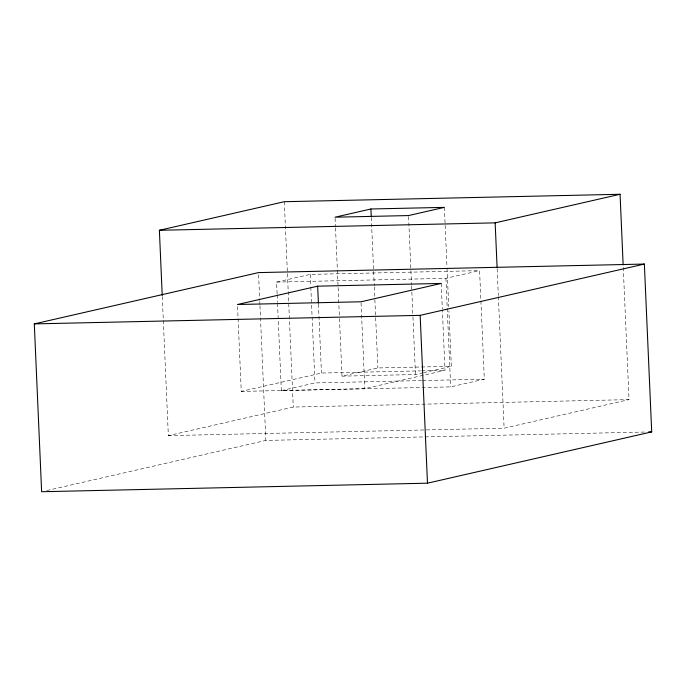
<?xml version="1.0" encoding="UTF-8"?>
<svg xmlns="http://www.w3.org/2000/svg" width="686" height="686" viewBox="0 0 686 686"><rect width="100%" height="100%" fill="white"/><g stroke="black" fill="none" stroke-linecap="round" stroke-linejoin="round"><path stroke-width="0.51" stroke-dasharray="3.43 2.57" d="M277.101 293.788L276.587 282.083L310.244 274.383L479.583 270.636L484.316 379.187L450.668 386.887L281.329 390.634L277.513 303.366M276.587 282.083L445.926 278.336L479.583 270.636M237.553 306.633L241.258 391.406L321.451 373.055L420.509 370.869M339.484 318.544L341.997 376.16L377.857 367.953L451.328 366.333L448.901 310.852M281.329 390.634L314.985 382.934L421.487 380.576M341.997 376.16L415.467 374.53L422.636 372.892M423.665 372.661L451.328 366.333M241.258 391.406L364.806 388.67L445.008 370.32L442.367 309.926M162.273 296.592L168.344 435.627L293.256 407.055L629.028 399.621L623.188 265.936M46.845 490.533L265.842 440.429L424.034 436.931M168.344 435.627L504.116 428.201L629.028 399.621M421.573 370.843L445.008 370.32M422.55 380.559L484.316 379.187M425.106 436.905L645.286 432.034M497.161 268.843L498.328 295.58M498.37 296.652L504.116 428.201M444.382 207.369L446.989 267.111M447.04 268.175L448.713 306.582M445.926 278.336L450.668 386.887M441.209 283.438L442.324 308.863M408.573 216.639L411.557 284.913M411.6 285.985L412.903 315.852M412.955 316.923L415.467 374.53M371.289 217.522L374.273 285.805M374.316 286.877L374.83 298.607M374.873 299.679L377.857 367.953M361.059 302.843L364.806 388.67M335.102 218.259L335.48 226.8M335.523 227.863L338.087 286.542M338.129 287.606L339.441 317.481M318.441 304.181L321.451 373.055M310.244 274.383L310.749 286.088M310.801 287.151L312.053 315.886M312.104 316.949L314.985 382.934M284.296 201.71L293.256 407.055M277.144 294.851L277.47 302.303M258.605 274.734L259.728 300.391M259.771 301.463L259.917 304.67M259.96 305.733L265.842 440.429"/><path stroke-width="1.03" d="M162.23 295.52L159.384 230.282L284.296 201.71L620.067 194.275L623.145 264.865M370.92 208.99L335.06 217.196L408.53 215.567L444.382 207.369L370.92 208.99L371.246 216.459M34.3 323.895L258.519 272.599L644.368 264.059L651.7 431.888L427.481 483.184L41.632 491.725L34.3 323.895L420.158 315.354L644.368 264.059M159.384 230.282L495.155 222.856L620.067 194.275M317.661 286.173L237.459 304.515L361.016 301.78L441.209 283.438L317.661 286.173L318.398 303.126M648.493 431.957L651.7 431.888M495.155 222.856L497.11 267.772M420.158 315.354L427.481 483.184"/></g></svg>
